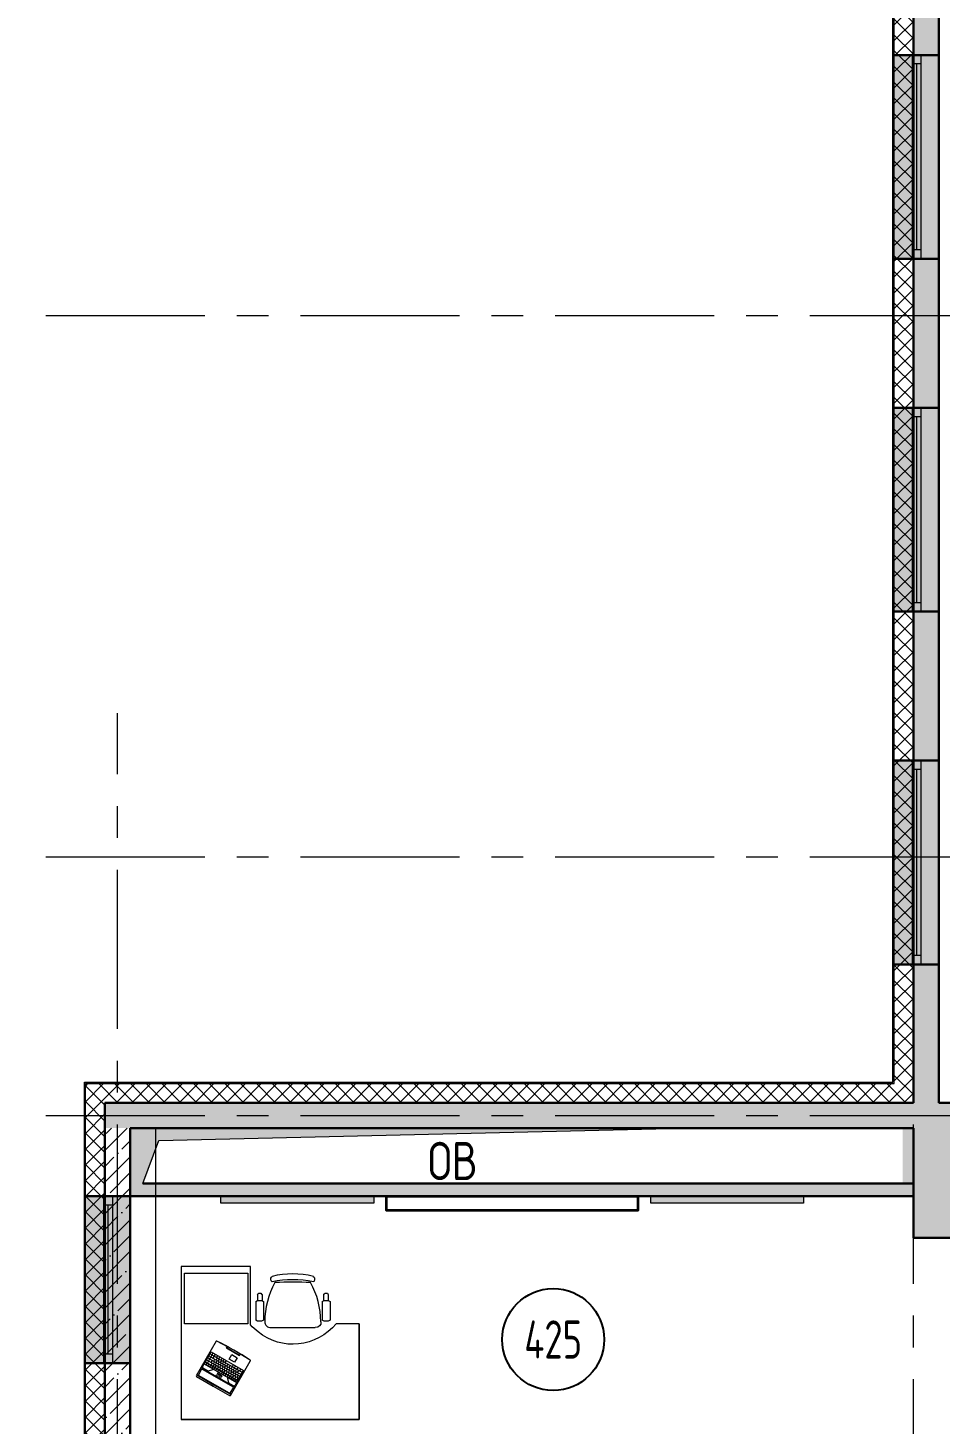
# Model space of a CAD drawing. Header units: millimetres. Extents: x -13407 to 115150, y -83292 to 109271.
# Drawn here: x -704 to 6460, y 7087 to 18048 of the extents above; entities that cross this region are included whole.
import ezdxf
from ezdxf.enums import TextEntityAlignment as Align

# ---------------------------------------------------------------- set-up
doc = ezdxf.new("R2010")
doc.units = ezdxf.units.MM
doc.linetypes.add('CENTER', pattern=[2, 1.25, -0.25, 0.25, -0.25])
doc.layers.get('Defpoints').update_dxf_attribs({"color": 6})
for name, color, linetype, lineweight in [('АР_Маркер экспликации', 239, 'Continuous', 13), ('АР_Навесной фасад', 5, 'Continuous', 5), ('АР_Номер помещения', 1, 'Continuous', 25), ('АР_Окна БЛОК', 250, 'Continuous', 13), ('АР_Оси', 193, 'Continuous', 9), ('АР_Перегородки газоблок', 165, 'Continuous', 30), ('АР_Перегородки газоблок_Штрих', 165, 'Continuous', 5), ('АР_Подоконники', 163, 'Continuous', 9), ('АР_Помещения_площадь', 19, 'Continuous', 9), ('АР_Сущ Несущая стена', 202, 'Continuous', 30), ('АР_тонкая линия', 250, 'Continuous', 0), ('АР_Утеплитель', 250, 'Continuous', 9), ('АР_Штриховка монолит', 250, 'Continuous', 9), ('Спринклеры', 7, 'Continuous', 18), ('ТХ_мебель передв', 250, 'Continuous', 13), ('ТХ_обор_комп принт', 30, 'Continuous', 13)]:
    doc.layers.add(name, color=color, linetype=linetype, lineweight=lineweight)
doc.layers.add('АР_Отверстия', color=251, linetype='Continuous')
doc.styles.add('ICOCPEUR', font='isocpeur.ttf')
doc.styles.add('ISOCPEUR', font='isocpeur.ttf', dxfattribs={"width": 0.7})
doc.styles.get("Standard").update_dxf_attribs({"font": 'arial.ttf'})

# ---------------------------------------------------------------- blocks, each defined once
blk = doc.blocks.new('*U104')
at = {"true_color": 0xffffff}
h = blk.add_hatch(color=7, dxfattribs=at)
h.dxf.hatch_style = 1
h.paths.add_polyline_path([(-1310, 140), (0, 140), (0, -220), (-1310, -220)])
at = {"lineweight": 30}
for p, q in [((-1310, 140), (-1310, -220)), ((0, 140), (0, -220))]:
    blk.add_line(p, q, dxfattribs=at)
for p, q in [((-1310, 140), (0, 140)), ((-1310, 140), (-1310, 140)), ((-1310, 140), (-1310, 140)), ((0, 140), (0, 140)), ((0, 140), (0, 140)), ((-1310, 0), (0, 0)), ((-1310, -70), (0, -70)), ((-1240, 0), (-1240, -70)), ((-1240, -35), (-70, -35)), ((-70, 0), (-70, -70)), ((0, -220), (-1310, -220))]:
    blk.add_line(p, q)
blk = doc.blocks.new('*U105')
at = {"true_color": 0xffffff}
h = blk.add_hatch(color=7, dxfattribs=at)
h.dxf.hatch_style = 1
h.paths.add_polyline_path([(-1600, 140), (0, 140), (0, -220), (-1600, -220)])
at = {"lineweight": 30}
for p, q in [((-1600, 140), (-1600, -220)), ((0, 140), (0, -220))]:
    blk.add_line(p, q, dxfattribs=at)
for p, q in [((-1600, 140), (0, 140)), ((-1600, 140), (-1600, 140)), ((-1600, 140), (-1600, 140)), ((0, 140), (0, 140)), ((0, 140), (0, 140)), ((-1600, 0), (0, 0)), ((-1600, -70), (0, -70)), ((-1530, 0), (-1530, -70)), ((-1530, -35), (-70, -35)), ((-70, 0), (-70, -70)), ((0, -220), (-1600, -220))]:
    blk.add_line(p, q)
blk = doc.blocks.new('*U106')
at = {"true_color": 0xffffff}
h = blk.add_hatch(color=7, dxfattribs=at)
h.dxf.hatch_style = 1
h.paths.add_polyline_path([(-1600, 140), (0, 140), (0, -220), (-1600, -220)])
at = {"lineweight": 30}
for p, q in [((-1600, 140), (-1600, -220)), ((0, 140), (0, -220))]:
    blk.add_line(p, q, dxfattribs=at)
for p, q in [((-1600, 140), (0, 140)), ((-1600, 140), (-1600, 140)), ((-1600, 140), (-1600, 140)), ((0, 140), (0, 140)), ((0, 140), (0, 140)), ((-1600, 0), (0, 0)), ((-1600, -70), (0, -70)), ((-1530, 0), (-1530, -70)), ((-1530, -35), (-70, -35)), ((-70, 0), (-70, -70)), ((0, -220), (-1600, -220))]:
    blk.add_line(p, q)
blk = doc.blocks.new('*U107')
at = {"true_color": 0xffffff}
h = blk.add_hatch(color=7, dxfattribs=at)
h.dxf.hatch_style = 1
h.paths.add_polyline_path([(-1600, 140), (0, 140), (0, -220), (-1600, -220)])
at = {"lineweight": 30}
for p, q in [((-1600, 140), (-1600, -220)), ((0, 140), (0, -220))]:
    blk.add_line(p, q, dxfattribs=at)
for p, q in [((-1600, 140), (0, 140)), ((-1600, 140), (-1600, 140)), ((-1600, 140), (-1600, 140)), ((0, 140), (0, 140)), ((0, 140), (0, 140)), ((-1600, 0), (0, 0)), ((-1600, -70), (0, -70)), ((-1530, 0), (-1530, -70)), ((-1530, -35), (-70, -35)), ((-70, 0), (-70, -70)), ((0, -220), (-1600, -220))]:
    blk.add_line(p, q)
blk = doc.blocks.new('*U257')
at = {"layer": 'АР_Номер помещения', "color": 7}
blk.add_circle((-21806, 2815), 400, dxfattribs=at)
at = {"layer": 'Defpoints', "color": 7, "style": 'ISOCPEUR', "width": 0.7, "flags": 1}
blk.add_attdef('КАТЕГОРИЯ', (-499, -2092), '', height=250, dxfattribs=at)
at = {"layer": 'Defpoints', "color": 7, "style": 'ISOCPEUR', "width": 0.7}
blk.add_attdef('ПЛОЩАДЬ_ПОМЕЩЕНИЯ', text='', height=200, dxfattribs=at).set_placement((-19286, -4172), align=Align.MIDDLE_RIGHT)
at = {"layer": 'АР_Номер помещения', "color": 7, "style": 'ISOCPEUR', "width": 0.7}
blk.add_attdef('НОМЕР_ПОМЕЩЕНИЯ', text='', height=300, dxfattribs=at).set_placement((-21806, 2815), align=Align.MIDDLE_CENTER)
at = {"layer": 'АР_Помещения_площадь', "color": 7, "lineweight": 30, "width": 0.7, "flags": 104}
blk.add_attdef('ИМЯ_ПОМЕЩЕНИЯ', text='', height=100, dxfattribs=at).set_placement((158, 1217), align=Align.MIDDLE_CENTER)
blk = doc.blocks.new('laptop')
at = {"color": 0}
for p, q in [((-150, 325), (-155, 323)), ((-150, 325), (-155, 323)), ((-155, 323), (-155, 10)), ((-155, 323), (-155, 10)), ((-150, 313), (-155, 311)), ((155, 248), (-155, 248)), ((0, 326), (-150, 325)), ((0, 326), (-150, 325)), ((0, 314), (-150, 313)), ((-147, 210), (-147, 234)), ((-143, 309), (-140, 310)), ((-143, 254), (-143, 309)), ((-140, 253), (-143, 254)), ((-140, 310), (140, 310)), ((140, 253), (-140, 253)), ((-137, 244), (-96, 244)), ((-68, 219), (-92, 243)), ((-19, 242), (-21, 242)), ((-21, 242), (-21, 237)), ((-21, 237), (-19, 237)), ((-21, 226), (-21, 220)), ((21, 226), (-21, 226)), ((-21, 220), (21, 220)), ((-19, 237), (-19, 242)), ((-6, 242), (-8, 242)), ((-8, 242), (-8, 237)), ((-8, 237), (-6, 237)), ((-6, 237), (-6, 242)), ((150, 325), (0, 326)), ((150, 325), (0, 326)), ((150, 313), (0, 314)), ((8, 242), (6, 242)), ((6, 242), (6, 237)), ((6, 237), (8, 237)), ((8, 237), (8, 242)), ((21, 242), (19, 242)), ((19, 242), (19, 237)), ((19, 237), (21, 237)), ((21, 237), (21, 242)), ((21, 220), (21, 226)), ((68, 219), (92, 243)), ((96, 244), (137, 244)), ((140, 310), (143, 309)), ((143, 254), (140, 253)), ((143, 309), (143, 254)), ((147, 234), (147, 210)), ((155, 323), (150, 325)), ((155, 323), (150, 325)), ((155, 311), (150, 313)), ((155, 10), (155, 323)), ((155, 10), (155, 323)), ((-147, 210), (-147, 100)), ((147, 210), (-147, 210)), ((-147, 210), (-72, 210)), ((-130, 194), (-147, 194)), ((147, 192), (-147, 192)), ((147, 173), (-147, 173)), ((147, 155), (-147, 155)), ((147, 137), (-147, 137)), ((147, 118), (-147, 118)), ((-138, 192), (-138, 173)), ((-130, 210), (-130, 194)), ((-129, 173), (-129, 155)), ((-128, 210), (-128, 194)), ((76, 194), (-128, 194)), ((-123, 155), (-123, 137)), ((-123, 118), (-123, 100)), ((-119, 192), (-119, 173)), ((-114, 137), (-114, 118)), ((-111, 210), (-111, 194)), ((-110, 173), (-110, 155)), ((-103, 155), (-103, 137)), ((-99, 192), (-99, 173)), ((-98, 118), (-98, 100)), ((-94, 210), (-94, 194)), ((-94, 137), (-94, 118)), ((-90, 173), (-90, 155)), ((-84, 155), (-84, 137)), ((-80, 192), (-80, 173)), ((-77, 210), (-77, 194)), ((-75, 137), (-75, 118)), ((-74, 118), (-74, 100)), ((-71, 173), (-71, 155)), ((-64, 155), (-64, 137)), ((-60, 210), (-60, 194)), ((-60, 192), (-60, 173)), ((-55, 137), (-55, 118)), ((-55, 118), (-55, 100)), ((-51, 173), (-51, 155)), ((-45, 155), (-45, 137)), ((-43, 210), (-43, 194)), ((-41, 192), (-41, 173)), ((-36, 137), (-36, 118)), ((-32, 173), (-32, 155)), ((-26, 210), (-26, 194)), ((-25, 155), (-25, 137)), ((-21, 192), (-21, 173)), ((-16, 137), (-16, 118)), ((-12, 173), (-12, 155)), ((-9, 210), (-9, 194)), ((-6, 155), (-6, 137)), ((-2, 192), (-2, 173)), ((3, 137), (3, 118)), ((7, 173), (7, 155)), ((8, 210), (8, 194)), ((9, 118), (9, 100)), ((14, 155), (14, 137)), ((18, 192), (18, 173)), ((23, 137), (23, 118)), ((25, 210), (25, 194)), ((27, 173), (27, 155)), ((29, 118), (29, 100)), ((33, 155), (33, 137)), ((37, 192), (37, 173)), ((42, 210), (42, 194)), ((42, 137), (42, 118)), ((46, 173), (46, 155)), ((48, 118), (48, 100)), ((53, 155), (53, 137)), ((57, 192), (57, 173)), ((59, 210), (59, 194)), ((62, 137), (62, 118)), ((66, 173), (66, 155)), ((68, 118), (68, 100)), ((69, 210), (69, 211)), ((69, 210), (69, 211)), ((147, 210), (69, 210)), ((72, 155), (72, 137)), ((76, 210), (76, 194)), ((76, 192), (76, 173)), ((79, 210), (79, 194)), ((147, 194), (79, 194)), ((81, 137), (81, 118)), ((85, 173), (85, 155)), ((87, 118), (87, 100)), ((90, 118), (90, 100)), ((92, 155), (92, 137)), ((96, 210), (96, 194)), ((96, 192), (96, 173)), ((105, 173), (105, 155)), ((109, 137), (109, 100)), ((113, 210), (113, 194)), ((129, 192), (129, 100)), ((130, 210), (130, 194)), ((147, 210), (147, 100)), ((-155, 10), (-155, 8)), ((-155, 8), (-152, 5)), ((-152, 5), (-150, 5)), ((-150, 5), (0, 0)), ((147, 100), (-147, 100)), ((-59, 14), (-59, 1)), ((59, 14), (-59, 14)), ((-59, 1), (-59, 14)), ((-59, 14), (59, 14)), ((0, 0), (150, 5)), ((59, 1), (59, 14)), ((59, 14), (59, 1)), ((150, 5), (153, 6)), ((153, 6), (155, 8)), ((155, 8), (155, 10))]:
    blk.add_line(p, q, dxfattribs=at)
blk.add_lwpolyline([(-52, 79), (-4, 79), (-4, 39), (-52, 39)], close=True, dxfattribs=at)
for centre, radius, start, end in [((-137, 234), 10, 90, 180), ((-96, 239), 5, 45, 90), ((96, 239), 5, 90, 135), ((137, 234), 10, 0, 90), ((-72, 215), 5, 270, 45), ((72, 215), 5, 135, 236.1175), ((-150, 10), 5, 180, 266.4167), ((0, 2405), 2405, 266.4167, 273.5833), ((150, 10), 5, 273.5833, 0)]:
    blk.add_arc(centre, radius, start, end, dxfattribs=at)
blk = doc.blocks.new('мваи')
for points in [[(95699, 222916), (95154, 222916), (95154, 221715), (96551, 221715), (96551, 222466), (96371, 222466)], [(95699, 222456), (95699, 222916)], [(95741, 222641), (95741, 222493)], [(95752, 222694), (95752, 222646)], [(95789, 222694), (95789, 222646)], [(95800, 222641), (95800, 222493)], [(96260, 222641), (96260, 222493)], [(96271, 222694), (96271, 222646)], [(96308, 222694), (96308, 222646)], [(96324, 222641), (96324, 222493)], [(96551, 222466), (96551, 221715), (95154, 221715)]]:
    blk.add_lwpolyline(points)
blk.add_lwpolyline([(95180, 222864), (95678, 222864), (95678, 222466), (95180, 222466)], close=True)
blk.add_lwpolyline([(96250, 222482, 0.127479), (96170, 222789, 0.028308), (95890, 222789, 0.127479), (95810, 222482, 0.416667), (95858, 222435), (96207, 222435)], format="xyb")
for centre, radius, start, end in [((96030, 222190), 667, 75.9812, 104.0188), ((96030, 221982), 829, 78.7648, 101.2352)]:
    blk.add_arc(centre, radius, start, end)
for points in [[(95863, 222832), (95863, 222837), (95868, 222837), (95868, 222837)], [(96191, 222837), (96202, 222832), (96207, 222816), (96197, 222800)], [(95868, 222795), (95858, 222800), (95852, 222821), (95863, 222832)], [(96197, 222800), (96197, 222800), (96197, 222795), (96191, 222795)], [(95741, 222641), (95757, 222652), (95778, 222652), (95800, 222641)], [(95752, 222694), (95757, 222705), (95768, 222710), (95778, 222705)], [(95778, 222705), (95784, 222699), (95784, 222699), (95789, 222694)], [(96260, 222641), (96281, 222652), (96302, 222652), (96324, 222641)], [(96271, 222694), (96276, 222705), (96292, 222710), (96302, 222705)], [(96302, 222705), (96302, 222699), (96308, 222699), (96308, 222694)], [(95757, 222403), (95736, 222419), (95715, 222435), (95699, 222456)], [(95800, 222493), (95778, 222482), (95757, 222482), (95741, 222493)], [(96371, 222466), (96218, 222281), (95942, 222249), (95757, 222403)], [(96250, 222482), (96255, 222456), (96234, 222435), (96207, 222435)], [(96324, 222493), (96302, 222482), (96281, 222482), (96260, 222493)]]:
    blk.add_open_spline(points, degree=3)
at = {"rotation": 150}
blk.add_blockref('laptop', (95567, 222259), dxfattribs=at)

msp = doc.modelspace()

# ---------------------------------------------------------------- hatches: boundary and pattern name
at = {"layer": 'АР_Перегородки газоблок_Штрих', "ltscale": 100}
h = msp.add_hatch(dxfattribs=at)
h.set_pattern_fill('AR-CONC', color=256, scale=30)
h.set_pattern_definition([(50, (76865.7, -55205.68), (215.17805, -18.82564), [22.5, -247.5]), (355, (76865.7, -55205.68), (-41.6254, 225.65764), [18, -198]), (100.45144, (76883.63, -55207.25), (173.55265, 206.832), [19.12206, -210.34263]), (46.1842, (76865.7, -55145.68), (320.1724, -49.6558), [33.75, -371.25]), (96.63564, (76892.38, -55149.82), (280.3986, 292.2356), [28.6831, -315.5141]), (351.18416, (76865.7, -55145.68), (280.3986, 292.2356), [27, -297]), (21, (76895.7, -55160.68), (179.07212, -120.78567), [22.5, -247.5]), (326, (76895.7, -55160.68), (72.9946, 217.545), [18, -198]), (71.45144, (76910.62, -55170.75), (252.0667, 96.75935), [19.12206, -210.34263]), (37.5, (76865.7, -55205.68), (3.647957, 99.868156), [0, -195.6, 0, -201, 0, -198.75]), (7.5, (76865.7, -55205.68), (78.92086, 118.32351), [0, -114.6, 0, -191.1, 0, -75.75]), (327.5, (76798.8, -55205.68), (160.14673, -6.76646), [0, -75, 0, -234, 0, -310.5]), (317.5, (76768.8, -55205.68), (174.95585, 30.0315), [0, -97.5, 0, -155.4, 0, -220.5])])
h.paths.add_polyline_path([(6250, 8975), (6250, 9410), (6167.4, 9410), (6167.4, 8975), (200, 8975), (200, 9410), (100, 9410), (99.9, 8875), (6250, 8875)])
at = {"layer": 'АР_Утеплитель', "ltscale": 100}
h = msp.add_hatch(dxfattribs=at)
h.set_pattern_fill('ANSI37', color=256, scale=700)
h.set_pattern_definition([(45, (-945096.63, 49153.53), (-61.871843, 61.871843), []), (135, (-945096.63, 49153.53), (-61.871843, -61.871843), [])])
h.paths.add_polyline_path([(-100, 9610), (6250, 9610), (6250, 27480), (11889.8, 27480), (11889.8, 27630), (6100, 27630), (6100, 9760), (-250, 9760), (-250, -250), (13150, -250), (13150, 6100), (21270, 6100), (21270, 11290), (29537.4, 11290), (29537.4, 11040), (29687.4, 11040), (29687.4, 11440), (21120, 11440), (21120, 6250), (13000, 6250), (13000, -100), (-100, -100)])
at = {"layer": 'АР_Штриховка монолит', "ltscale": 100}
h = msp.add_hatch(dxfattribs=at)
h.set_pattern_fill('ANSI35', color=256, scale=700)
h.set_pattern_definition([(45, (-951587.81, 109999.9), (-123.743687, 123.743687), []), (45, (-951464.07, 109999.9), (-123.743687, 123.743687), [218.75, -43.75, 0, -43.75])])
h.paths.add_polyline_path([(6449.9, 27280), (6249.9, 27280), (6249.9, 9610), (-100, 9610), (-100, 9410), (100, 9410), (6250, 9410), (6250, 8550), (6550, 8550), (6550, 9610), (6450, 9610)])
h = msp.add_hatch(dxfattribs=at)
h.set_pattern_fill('ANSI35', color=256, scale=700)
h.set_pattern_definition([(45, (-944996.7, 49831.52), (-123.743687, 123.743687), []), (45, (-944872.95, 49831.52), (-123.743687, 123.743687), [218.75, -43.75, 0, -43.75])])
h.paths.add_polyline_path([(100, 9410), (-100, 9410), (-100, -100), (12053.2, -100), (12053.2, 100), (100, 100)])
at = {"layer": 'Спринклеры', "ltscale": 100}
h = msp.add_hatch(color=256, dxfattribs=at)
h.paths.add_polyline_path([(4450, 9410), (200, 9410), (201.2, 8975), (325.7, 9312.6)])
edge = h.paths.add_edge_path()
edge.add_line((12825, 9490), (7248.9, 9490))
edge.add_arc((6898.2, 9463.2), 351.8, -15.32511, 4.36279, ccw=False)
edge.add_line((7237.4, 9370.3), (12825, 9490))
edge = h.paths.add_edge_path()
edge.add_line((7248.9, 9490), (6550, 9490))
edge.add_line((6550, 9490), (6550, 8890))
edge.add_line((6550, 8890), (6688.2, 9358.5))
edge.add_line((6688.2, 9358.5), (7237.4, 9370.3))
edge.add_arc((6898.2, 9463.2), 351.8, 344.67489, 364.36279)
at = {"layer": 'ТХ_мебель передв', "transparency": 33554508}
h = msp.add_hatch(color=256, dxfattribs=at)
h.dxf.hatch_style = 1
h.paths.add_polyline_path([(812.6, 8875), (812.6, 8822), (2012.6, 8822), (2012.6, 8875)])
h = msp.add_hatch(color=256, dxfattribs=at)
h.dxf.hatch_style = 1
h.paths.add_polyline_path([(5386.1, 8822), (5386.1, 8875), (4187.4, 8875), (4187.4, 8822)])

# ---------------------------------------------------------------- linework, layer by layer
at = {"layer": 'АР_Навесной фасад', "ltscale": 100}
for p, q in [((6090, 9770), (6090, 27640)), ((6100, 9760), (6100, 27630)), ((-260.4, 9770), (6090, 9770)), ((-250.4, 9760), (6100, 9760))]:
    msp.add_line(p, q, dxfattribs=at)
for points in [[(-260, -260), (-260.4, 9770)], [(-250, -250), (-250.4, 9760)]]:
    msp.add_lwpolyline(points, dxfattribs=at)
at = {"layer": 'АР_Оси', "linetype": 'CENTER', "ltscale": 1000}
for p, q in [((6250, -1811.3), (6250, 32072.7)), ((-12563.8, 15790), (71033.4, 15790)), ((0, -1811.3), (0, 12666.9)), ((-12563.8, 11540), (71033.4, 11540)), ((-12563.8, 9510), (71033.4, 9510))]:
    msp.add_line(p, q, dxfattribs=at)
at = {"layer": 'АР_Перегородки газоблок', "ltscale": 100}
for p, q in [((6250, 8975), (200, 8975)), ((6250, 8875), (100, 8875))]:
    msp.add_line(p, q, dxfattribs=at)
at = {"layer": 'АР_Подоконники', "ltscale": 100}
msp.add_line((300, 300), (300, 9410), dxfattribs=at)
at = {"layer": 'АР_Сущ Несущая стена', "ltscale": 100}
for p, q in [((6250, 9610), (6250, 27480)), ((6450, 9610), (6450, 27280)), ((-100, -100), (-100, 9610)), ((-100, 9610), (6250, 9610)), ((6450, 9610), (6550, 9610)), ((100, 100), (100, 9410)), ((100, 9410), (6250, 9410)), ((6250, 9410), (6250, 8550)), ((6250, 8550), (6550, 8550))]:
    msp.add_line(p, q, dxfattribs=at)
at = {"layer": 'АР_тонкая линия', "ltscale": 100}
msp.add_lwpolyline([(200, 8975), (325.7, 9312.6), (4450, 9410)], dxfattribs=at)
at = {"layer": 'ТХ_мебель передв'}
for points in [[(2012.6, 8875), (2012.6, 8822), (812.6, 8822), (812.6, 8875)], [(5386.1, 8875), (5386.1, 8822), (4187.4, 8822), (4187.4, 8875)]]:
    msp.add_lwpolyline(points, close=True, dxfattribs=at)
at = {"layer": 'ТХ_обор_комп принт', "lineweight": 35}
msp.add_lwpolyline([(4087.4, 8875), (4087.4, 8763.7), (2112.6, 8763.7), (2112.6, 8875)], close=True, dxfattribs=at)

# ---------------------------------------------------------------- block references
at = {"layer": 'АР_Маркер экспликации', "color": 7}
ref = msp.add_blockref('*U257', (25227.6, 4935.4), dxfattribs=at)
ref.add_attrib('НОМЕР_ПОМЕЩЕНИЯ', '425', dxfattribs={"layer": 'АР_Номер помещения', "color": 7, "height": 300, "style": 'ISOCPEUR', "width": 0.7}).set_placement((3421.4, 7750.5), align=Align.MIDDLE_CENTER)
at = {"layer": 'АР_Окна БЛОК', "rotation": 270}
for name, p in [('*U107', (6310, 16235)), ('*U106', (6310, 13465)), ('*U105', (6310, 10695)), ('*U104', (-40.1, 7565))]:
    msp.add_blockref(name, p, dxfattribs=at)
at = {"layer": 'ТХ_мебель передв'}
msp.add_blockref('мваи', (-94653.7, -214591.3), dxfattribs=at)

# ---------------------------------------------------------------- texts
at = {"layer": 'АР_Отверстия', "ltscale": 100, "insert": (2631.8, 9152.1), "char_height": 300, "attachment_point": 5, "line_spacing_factor": 0.7, "style": 'ICOCPEUR'}
msp.add_mtext('\\A1;{\\W0.8;ОВ}', dxfattribs=at)

doc.saveas('drawing.dxf')
